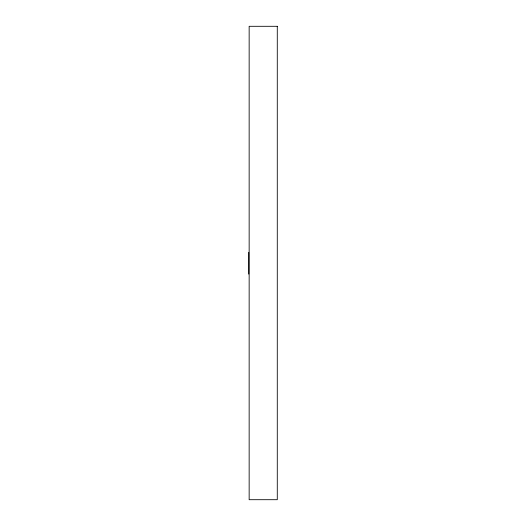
<?xml version="1.0" encoding="UTF-8"?>
<svg xmlns="http://www.w3.org/2000/svg" width="526" height="526" viewBox="0 0 526 526"><rect width="100%" height="100%" fill="white"/><g stroke="black" fill="none" stroke-linecap="round" stroke-linejoin="round"><path stroke-width="0.79" d="M248.719 252.316L248.719 274.085M277.281 26.3L249.153 26.3L249.153 499.7L277.281 499.7L277.281 26.3"/></g></svg>
